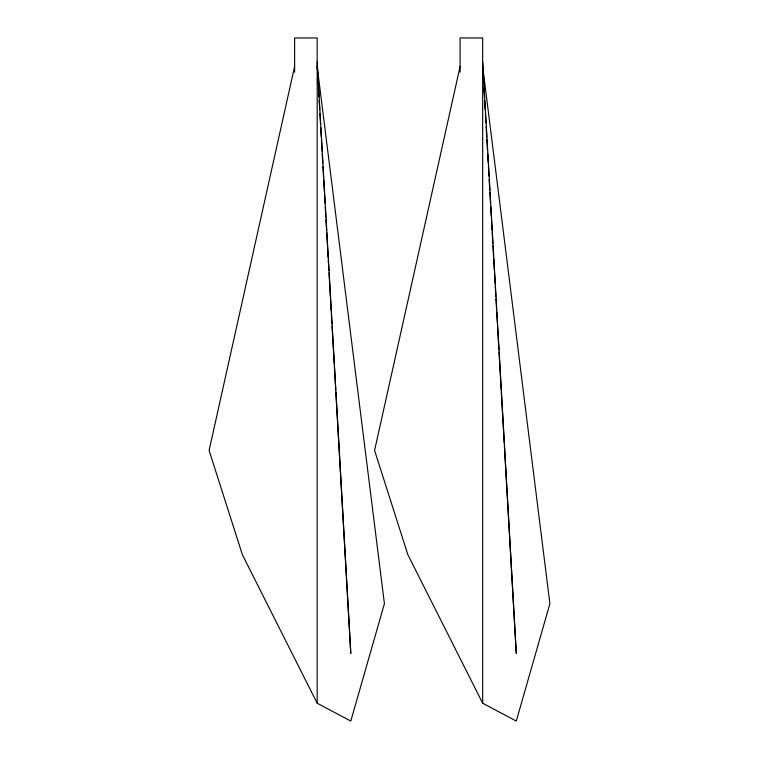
<?xml version="1.0" encoding="UTF-8"?>
<svg xmlns="http://www.w3.org/2000/svg" width="759" height="759" viewBox="0 0 759 759"><rect width="100%" height="100%" fill="white"/><g stroke="black" fill="none" stroke-linecap="round" stroke-linejoin="round"><path stroke-width="1.14" d="M294.625 66.431L209.105 450.448L242.415 554.782L317.186 703.223L350.8 721.05L384.415 603.69L317.186 66.431M460.106 66.431L374.585 450.448L407.896 554.782L482.677 703.223L516.281 721.05L549.895 603.69L482.677 66.431M482.677 66.128L482.876 69.676M483.075 73.215L483.616 82.674M483.891 87.399L484.432 96.858M484.631 100.397L485.172 109.856M485.381 113.395L485.921 122.854M486.121 126.402L486.728 137.037M486.87 139.4L487.477 150.035M487.676 153.574L488.217 163.033M488.426 166.582L488.967 176.031M489.166 179.579L489.773 190.215M489.906 192.577L490.513 203.213M490.722 206.761L491.263 216.211M491.462 219.759L492.069 230.394M492.211 232.757L492.819 243.392M492.952 245.755L493.559 256.39M493.701 258.753L494.375 270.574M494.507 272.936L495.115 283.572M495.248 285.934L495.864 296.57M495.997 298.932L496.604 309.568M496.737 311.93L497.42 323.751M497.553 326.114L498.9 349.747M499.043 352.11L501.206 389.927M501.338 392.289L504.251 443.104M504.384 445.467L516.281 653.452L482.677 62.01M317.186 66.128L317.395 69.676M317.66 74.401L318.201 83.86M318.41 87.399L318.951 96.858M319.15 100.397L319.691 109.856M319.9 113.395L320.507 124.03M320.706 127.578L321.247 137.037M321.455 140.576L322.063 151.212M322.196 153.574L322.736 163.033M322.936 166.582L323.543 177.217M323.685 179.579L324.359 191.391M324.491 193.754L325.032 203.213M325.241 206.761L325.848 217.397M325.981 219.759L326.588 230.394M326.731 232.757L327.404 244.569M327.537 246.931L328.144 257.576M328.277 259.939L328.894 270.574M329.026 272.936L330.374 296.57M330.516 298.932L331.19 310.754M331.322 313.116L331.93 323.751M332.072 326.114L334.235 363.931M334.368 366.293L335.725 389.927M335.858 392.289L350.8 653.452L317.186 62.01M482.677 703.223L482.677 37.95L460.106 37.95L460.106 72.19M317.186 703.223L317.186 37.95L294.625 37.95L294.625 72.19"/></g></svg>
